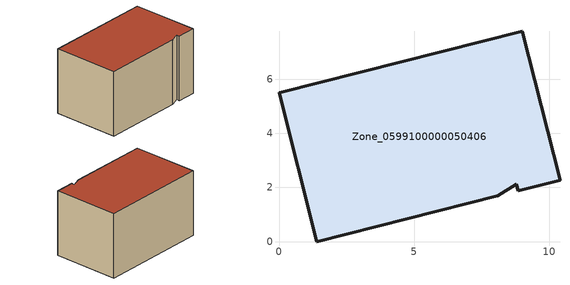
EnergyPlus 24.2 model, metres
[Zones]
Zone_0599100000050406
 floor ground (C_G): 8.78,2.12 8.1,1.69 1.39,0 0,5.51 9,7.77 10.39,2.27 8.84,1.88 z0
 wall outside (C_F): 8.84,1.88 10.39,2.27 9,7.77 0,5.51 1.39,0 8.1,1.69 8.78,2.12 8.84,1.88 z0:5.6
 roof outside (C_R): 8.1,1.69 8.78,2.12 8.84,1.88 10.39,2.27 9,7.77 0,5.51 1.39,0 z5.6
[BUILDING]
Pand.0599100000050406: North Axis=0; Terrain=City; Loads Convergence Tolerance Value=0.04; Temperature Convergence Tolerance Value=0.4; Solar Distribution=FullExterior; Maximum Number of Warmup Days=25; Minimum Number of Warmup Days=1
[Site:Location]
Rotterdam.The.Hague.AP_ZH_NLD Design_Conditions: Latitude=51.96; Longitude=4.45; Time Zone=1; Elevation=-4.5
[SITE:GROUNDTEMPERATURE:BUILDINGSURFACE]
18, 18, 18, 18, 18, 18, 18, 18, 18, 18, 18, 18
[MATERIAL] Thermal Absorptance=0.9; Solar Absorptance=0.7; Visible Absorptance=0.7
Name | Roughness | Thickness | Conductivity | Density | Specific Heat
G.TI.1975-1991 | MediumSmooth | 0.15 | 0.288461 | 540 | 1210
F.TI.1975-1991 | Rough | 0.3 | 0.230769 | 1920 | 840
R.TI.1975-1991 | MediumRough | 0.2 | 0.153846 | 1500 | 1000
[CONSTRUCTION]
C_G: G.TI.1975-1991
C_F: F.TI.1975-1991
C_R: R.TI.1975-1991
[ZONE]
Zone_0599100000050406: Type=1; Multiplier=1; Ceiling Height=Autocalculate; Volume=Autocalculate; Floor Area=autocalculate; Part of Total Floor Area=Yes
[ZONEINFILTRATION:DESIGNFLOWRATE]
Infil_Zone_0599100000050406: Zone or ZoneList or Space or SpaceList=Zone_0599100000050406; Schedule=AlwaysOn; Design Flow Rate Calculation Method=Flow/Area; Flow Rate per Floor Area=0.003; Constant Term Coefficient=1; Temperature Term Coefficient=0; Velocity Term Coefficient=0; Velocity Squared Term Coefficient=0
[HVACTEMPLATE:ZONE:IDEALLOADSAIRSYSTEM]
Zone_0599100000050406: Maximum Heating Supply Air Temperature=50; Minimum Cooling Supply Air Temperature=13; Maximum Heating Supply Air Humidity Ratio=0.0156; Minimum Cooling Supply Air Humidity Ratio=0.0077; Heating Limit=NoLimit; Cooling Limit=NoLimit; Dehumidification Control Type=ConstantSensibleHeatRatio; Cooling Sensible Heat Ratio=0.7; Dehumidification Setpoint=60; Humidification Control Type=None; Humidification Setpoint=30; Outdoor Air Method=None; Outdoor Air Flow Rate per Person=0.00944; Outdoor Air Flow Rate per Zone Floor Area=0; Outdoor Air Flow Rate per Zone=0; Demand Controlled Ventilation Type=None; Outdoor Air Economizer Type=NoEconomizer; Heat Recovery Type=None; Sensible Heat Recovery Effectiveness=0.7; Latent Heat Recovery Effectiveness=0.65
[ZONECONTROL:THERMOSTAT]
ThermostatControl_Zone_0599100000050406: Zone or ZoneList=Zone_0599100000050406; Control Type Schedule=DualSetpointControlType; Control 1=Thermostat_Zone_0599100000050406; Temperature Difference Between Cutout And Setpoint=0
[THERMOSTATSETPOINT:DUALSETPOINT]
Thermostat_Zone_0599100000050406: Heating Setpoint Temperature Schedule=HeatingSetpoint_Zone_0599100000050406; Cooling Setpoint Temperature Schedule=CoolingSetpoint_Zone_0599100000050406
[SCHEDULE:COMPACT]
HeatingSetpoint_Zone_0599100000050406: Through: 12/31, For: AllDays, Until: 24:00, 21
CoolingSetpoint_Zone_0599100000050406: Through: 12/31, For: AllDays, Until: 24:00, 24
DualSetpointControlType: Through: 12/31, For: AllDays, Until: 24:00, 4
AlwaysOn: Through: 12/31, For: AllDays, Until: 24:00, 1
